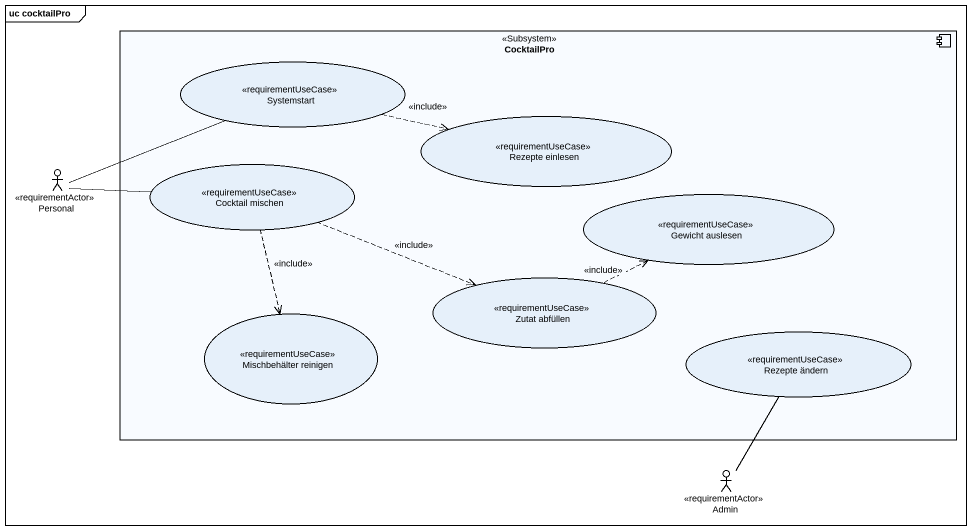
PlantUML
@startuml
mainframe uc cocktailPro
component CocktailPro <<Subsystem>> {
  usecase Systemstart <<requirementUseCase>>
  usecase "Rezepte einlesen" as Rezepte_einlesen <<requirementUseCase>>
  usecase "Cocktail mischen" as Cocktail_mischen <<requirementUseCase>>
  usecase "Gewicht auslesen" as Gewicht_auslesen <<requirementUseCase>>
  usecase "Zutat abfüllen" as Zutat_abfüllen <<requirementUseCase>>
  usecase "Mischbehälter reinigen" as Mischbehälter_reinigen <<requirementUseCase>>
  usecase "Rezepte ändern" as Rezepte_ändern <<requirementUseCase>>
}
actor Personal <<requirementActor>>
actor Admin <<requirementActor>>
Systemstart .right.> Rezepte_einlesen : <<include>>
Personal -right- Systemstart
Personal -right- Cocktail_mischen
Cocktail_mischen .right.> Zutat_abfüllen : <<include>>
Cocktail_mischen ..> Mischbehälter_reinigen : <<include>>
Zutat_abfüllen .right.> Gewicht_auslesen : <<include>>
Admin -up- Rezepte_ändern
@enduml
